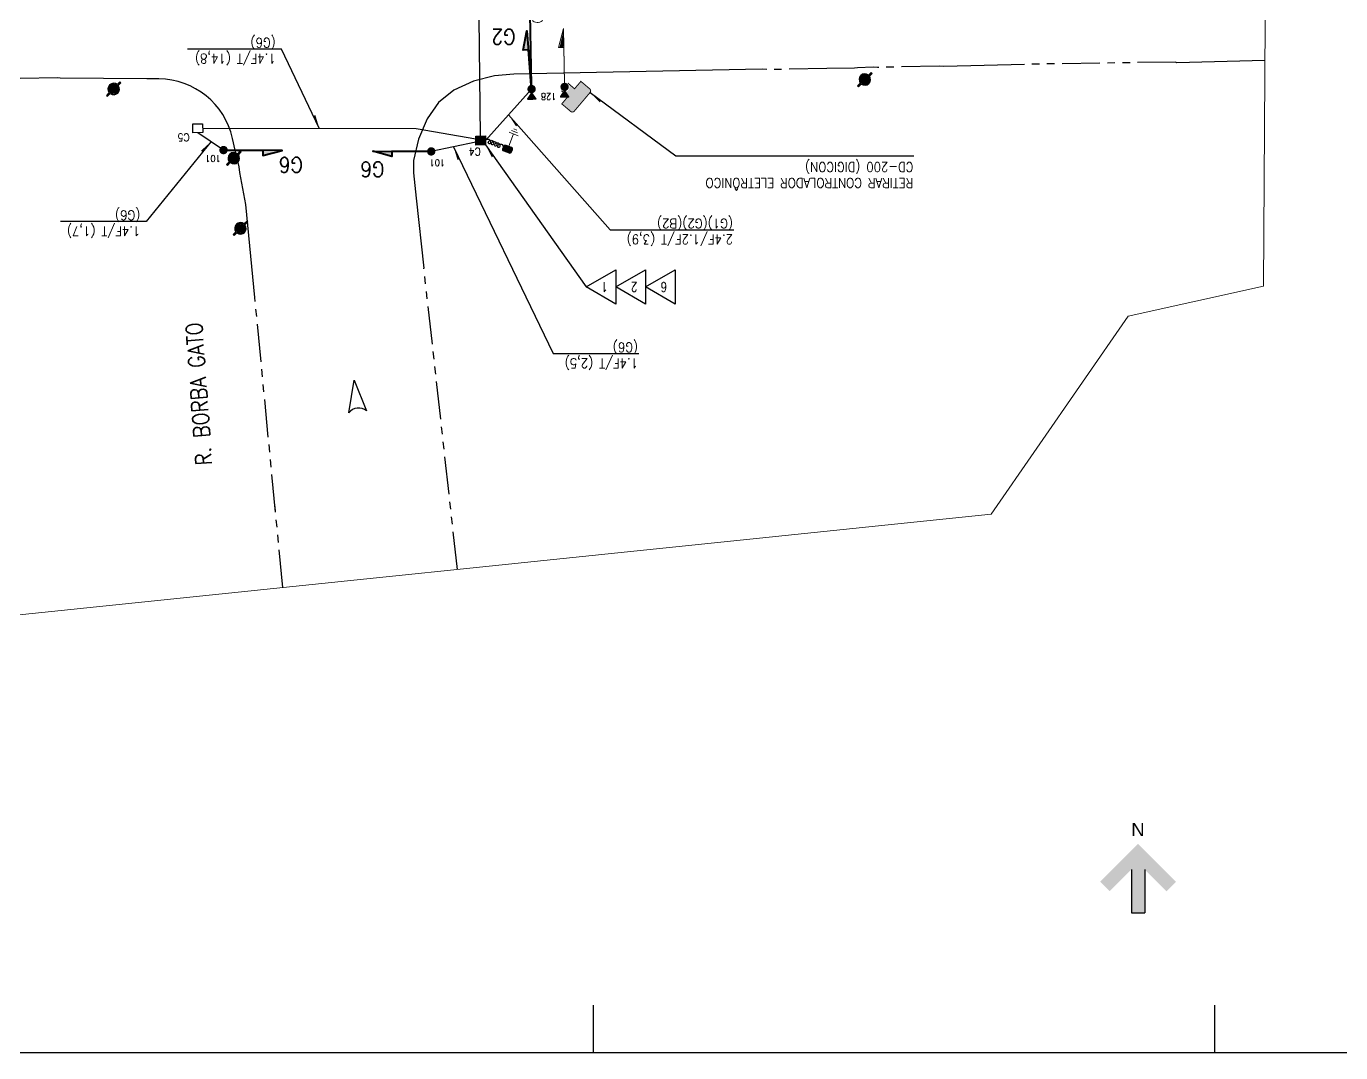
# Model space of a CAD drawing. Extents: x 206651 to 206861, y 7655817 to 7655966.
# Drawn here: x 206746.5 to 206815.5, y 7655817.4 to 7655871.3 of the extents above; entities that cross this region are included whole.
import ezdxf
from ezdxf.enums import TextEntityAlignment as Align

# ---------------------------------------------------------------- set-up
doc = ezdxf.new("R2010")
doc.units = 0
for name, pattern in [('HIDDEN', [9.524999999999999, 6.349999999999999, -3.174999999999999]), ('PHANTOM', [63.50000000000001, 31.75, -6.35, 6.35, -6.35, 6.35, -6.35]), ('PHANTOM4', [15.875000000000002, 7.9375, -1.5875, 1.5875, -1.5875, 1.5875, -1.5875]), ('SEM-RET', [0.5953124999999999, 0.396875, -0.1984375]), ('SEM-RET250', [1.1906249999999998, 0.79375, -0.396875])]:
    doc.linetypes.add(name, pattern=pattern)
doc.layers.get('Defpoints').update_dxf_attribs({"color": 253, "lineweight": 0})
for name, color, linetype in [('A-FORMATO', 8, 'Continuous'), ('BAS_0250Logradouro', 1, 'Continuous'), ('BAS_0250MaodeDirecao', 13, 'Continuous'), ('BAS_Guia', 20, 'PHANTOM4'), ('F-norte', 1, 'Continuous'), ('FIS_(E)Poste', 9, 'Continuous'), ('FOLHA', 7, 'Continuous'), ('FRM-P02', 2, 'Continuous'), ('Guia-Linha', 1, 'Continuous'), ('Guia-Projeto', 4, 'PHANTOM'), ('Guia_Rebaixada-Linha', 1, 'PHANTOM4'), ('SEM_(C)Controlador', 160, 'Continuous'), ('SEM_(C)Emenda', 13, 'Continuous'), ('SEM_(R)Colunas', 15, 'SEM-RET'), ('SEM_(U)CaixasSubt', 40, 'Continuous'), ('SEM_(U)EncaminhaoSubt', 50, 'Continuous'), ('SEM_chamadas', 13, 'Continuous'), ('SEM_fases', 15, 'Continuous'), ('SEM_textos', 15, 'Continuous')]:
    doc.layers.add(name, color=color, linetype=linetype)
for name, color, linetype, lineweight in [('SEM_(C)Geral', 160, 'Continuous', 40), ('SEM_(E)Colunas', 160, 'Continuous', 20), ('SEM_(R)Controlador', 15, 'SEM-RET250', 13), ('SEM_(R)Geral', 15, 'HIDDEN', 15)]:
    doc.layers.add(name, color=color, linetype=linetype, lineweight=lineweight)
doc.styles.add('ARIAL', font='arial.ttf')
doc.styles.add('ROMANC', font='romanc__.ttf')
doc.styles.add('ROMANS', font='romans__.ttf', dxfattribs={"height": 0.85})
doc.styles.get("Standard").update_dxf_attribs({"font": 'arial.ttf'})
doc.styles.add('STYLE3', font='arial.ttf')
doc.styles.add('TRZ_TEXTOS', font='romans.shx', dxfattribs={"width": 0.8})
doc.styles.add('TZ_PGT_R080', font='romans.shx', dxfattribs={"width": 0.8})
doc.styles.add('TZ_PGT_R090', font='romans.shx', dxfattribs={"width": 0.9})
doc.styles.add('TZ_ROMANS', font='romans.shx')
doc.styles.add('TZ_TXT', font='txt.shx')
doc.dimstyles.new('Tranzum', dxfattribs={"dimtxt": 0.4, "dimasz": 0.3, "dimexe": 0.2, "dimexo": 0.5, "dimgap": 0.09, "dimtad": 1, "dimdec": 1, "dimzin": 0, "dimtxsty": 'TZ_TXT', "dimblk": 'OBLIQUE', "dimcen": 0.09, "dimadec": 0, "dimazin": 0, "dimtfac": 1, "dimtdec": 1, "dimtofl": 0, "dimtmove": 0, "dimatfit": 3, "dimldrblk": 'setinha', "dimfxl": 0.2, "dimtolj": 1, "dimtzin": 0, "dimarcsym": 0})

# ---------------------------------------------------------------- blocks, each defined once
blk = doc.blocks.new('*U214')
at = {"layer": 'SEM_(R)Colunas'}
h = blk.add_hatch(color=255, dxfattribs=at)
h.dxf.hatch_style = 1
edge = h.paths.add_edge_path()
edge.add_arc((2.274e-13, 0), 0.2200000000000273, 270, 450)
edge.add_arc((2.274e-13, 0), 0.2200000000000273, 90, 270)
at = {"layer": 'SEM_(R)Colunas', "color": 0, "linetype": 'ByBlock', "const_width": 0.03700000000000001, "flags": 128}
blk.add_lwpolyline([(0, -0.1949999999999363, 1), (0, 0.1949999999999364, 1)], format="xyb", close=True, dxfattribs=at)
at = {"layer": 'SEM_textos', "style": 'TZ_PGT_R090', "width": 0.9}
for tag, p in [('AEREO', (-0.4239824309200049, -0.4332264997065067)), ('SUBTERRANEO', (0.4706469117442903, -0.4999994768811517))]:
    blk.add_attdef(tag, text='', height=0.35, dxfattribs=at).set_placement(p, align=Align.MIDDLE_CENTER)
blk = doc.blocks.new('*U219')
at = {"layer": 'SEM_(R)Geral'}
h = blk.add_hatch(color=255, dxfattribs=at)
h.dxf.hatch_style = 1
edge = h.paths.add_edge_path()
edge.add_line((0.1920497563639086, -0.0414582184938419), (0.4883612364560689, -0.2412250768304322))
edge.add_arc((0.5163114800921603, -0.1997668583365903), 0.0500000000000001, 236.0129940365041, 360)
edge.add_line((0.5663114800921603, -0.1997668583365903), (0.5663114800921604, 0.1997668583365899))
edge.add_arc((0.5163114800921603, 0.1997668583365899), 0.0500000000000001, 3.18e-14, 123.9870059634958)
edge.add_line((0.4883612364560693, 0.2412250768304319), (0.1920497563639086, 0.0414582184938419))
edge.add_arc((0.22, 0), 0.05, 123.9870059634958, 236.0129940365041)
at = {"layer": 'SEM_(R)Geral', "color": 0, "linetype": 'ByBlock', "ltscale": 0.5, "const_width": 0.03700000000000001}
blk.add_lwpolyline([(0.2060248781819542, -0.0207291092469209), (0.5023363582741146, -0.2204959675835113, 0.6007834548957943), (0.5413114800921603, -0.1997668583365903), (0.5413114800921603, 0.1997668583365899, 0.6007834548957947), (0.5023363582741146, 0.2204959675835109), (0.2060248781819544, 0.020729109246921, 0.5318548930698473)], format="xyb", close=True, dxfattribs=at)
blk = doc.blocks.new('GF-Pededestre_(R)_tz')
blk.add_line((0.2, 0), (2.065480572396833, -1.418768e-10))
blk.add_lwpolyline([(2.065480572396833, -1.418768e-10), (2.065480572807004, -0.2801481978903317), (3.071885409801564, -8.600936e-10), (0.2000000000000001, 0)])
at = {"color": 255}
blk.add_solid([(2.105329692293289, -0.225200861876794), (2.105089063243818, -0.0335850635361545), (2.94707884235767, -0.0158062756085942)], dxfattribs=at)
blk = doc.blocks.new('*U221')
at = {"layer": 'SEM_(R)Colunas'}
h = blk.add_hatch(color=255, dxfattribs=at)
h.dxf.hatch_style = 1
edge = h.paths.add_edge_path()
edge.add_arc((0, 0), 0.1200000000000045, 270, 450)
edge.add_arc((0, 0), 0.1200000000000045, 90, 270)
at = {"layer": 'SEM_(R)Colunas', "color": 0, "linetype": 'ByBlock', "const_width": 0.03700000000000001, "flags": 128}
blk.add_lwpolyline([(0, -0.0950000000000273, 1), (0, 0.0950000000000273, 1)], format="xyb", close=True, dxfattribs=at)
at = {"layer": 'SEM_textos', "style": 'TZ_PGT_R090', "width": 0.9}
blk.add_attdef('AEREO', text='', height=0.35, dxfattribs=at).set_placement((0.5634230326403196, -0.4165239302376908), align=Align.MIDDLE_CENTER)
blk = doc.blocks.new('_Oblique')
at = {"color": 0, "lineweight": -2}
blk.add_line((-0.5, -0.5), (0.5, 0.5), dxfattribs=at)
blk = doc.blocks.new('setinha')
at = {"color": 0}
blk.add_solid([(-2.403151441165391, 0.3676465620455929), (0, 0), (-2.399999999995998, 0)], dxfattribs=at)
blk = doc.blocks.new('IDemenda')
at = {"color": 0}
blk.add_lwpolyline([(-1.03950000135228, -0.600155605003238), (0, 0), (-1.039500000420957, 0.600155605003238)], close=True, dxfattribs=at)
at = {"color": 0, "lineweight": -2}
blk.add_attdef('EM', text='', height=0.35, dxfattribs=at).set_placement((-0.6300000003539026, 9.313226e-10), align=Align.MIDDLE_CENTER)
blk = doc.blocks.new('*E249')
at = {"color": 18, "lineweight": 18, "true_color": 0x000000}
for p, q in [((1.5, -0.8645203123117486), (1.000000000000397, -0.8645203123118907)), ((1.416666666686396, -0.9895203123117629), (1.083333333372535, -0.9895203123118196)), ((1.333333333372352, -1.114520312311918), (1.166666666685997, -1.114520312311706))]:
    blk.add_line(p, q, dxfattribs=at)
for points in [[(0, 0), (0.0041149970788296, -1.94147694856e-05)], [(0.0041149970788297, -1.94147694856e-05), (2.09678674654e-05, -1.94147694856e-05)]]:
    blk.add_lwpolyline(points)
at = {"color": 18, "lineweight": 25, "true_color": 0x000000}
blk.add_lwpolyline([(0.0041149970788297, -1.94147694856e-05), (0.0041149970788297, -1.94147694856e-05, 0.1977226180542236), (0.0564430000730113, -0.0943709300365299, 5.56878575362e-05), (0.0564676803948146, -0.0943906384054572, 9.13547998441e-05), (0.0565417295500424, -0.0944103487301618, 0.1700419829527892), (0.1449781281877563, -0.1253705945331603, 0.1700419594892645), (0.2334076246425297, -0.0943906384054572, 0.3043617570768331), (0.2810566878648728, 0.0560873035807163, 0.7497968436544519), (0.1858079186411828, 0.0560873035807163, 0.3040948400240941), (0.2334076246425297, -0.0943906384054572, 0.3503483827068001), (0.4103722492120483, -0.0944103467743844, 0.3041556984389786), (0.4580020910540384, 0.0560829402413219, 0.7497968441570602), (0.3627478627666619, 0.0560873035807163, 0.3040948400240941), (0.4103475687680089, -0.0943906384054572, 0.3503100306454052), (0.5873121933375274, -0.0944103467743844, 0.3041556984389786), (0.6349420351795177, 0.0560829402413219, 0.7497968441570602), (0.5396878068921409, 0.0560873035807163, 0.3040948400240941), (0.5872875128934879, -0.0943906384054572, 0.3503100306454052), (0.7642521374630065, -0.0944103467743844, 0.3041556984389786), (0.8118819793049965, 0.0560829402413219, 0.7497968441570602), (0.7166277510176201, 0.0560873035807163, 0.3040948400240941), (0.7642274570189671, -0.0943906384054572, 0.3503100306454052), (0.9411427117771722, -0.0944103487301618, 0.1978535610681428), (0.9934999999710612, 4.735309631e-07), (1.000000000000397, 4.735309631e-07)], format="xyb", dxfattribs=at)
at = {"color": 18, "lineweight": 18, "true_color": 0x000000}
blk.add_lwpolyline([(1.000000000000397, -0.0701899999999999, 0.4142135623730951), (1.100000000000395, -0.1701899999999998), (1.399999999999999, -0.1701899999999998, 0.4142135623730951), (1.5, -0.0701899999999998), (1.5, 0.0701899999999999, 0.4142135623730951), (1.399999999999999, 0.1701899999999998), (1.100000000000395, 0.1701899999999998, 0.4142135623730951), (1.000000000000397, 0.0701899999999999)], format="xyb", close=True, dxfattribs=at)
blk.add_lwpolyline([(1.250000000000184, -0.8645203123118195), (1.250000000000227, -0.1701899999999998)], dxfattribs=at)
blk = doc.blocks.new('*U225')
blk.add_lwpolyline([(0.0052235249530575, -0.2330384880205784), (0.8377867383394267, 0.0023411334529486), (0.0052235249530575, 0.2377207549264471, -0.4248456148156948)], format="xyb", close=True)
blk = doc.blocks.new('*U227')
at = {"layer": 'SEM_(R)Controlador'}
h = blk.add_hatch(color=255, dxfattribs=at)
h.dxf.hatch_style = 1
h.paths.add_polyline_path([(0.574999999999591, -0.3450000000027558), (0.1949999999997089, -0.3450000000027558), (0.1949999999999363, 0, -0.4142135623730951), (0, -0.1949999999999363, -0.4142135623730951), (-0.1950000000001637, 2.274e-13), (-0.1949999999999363, -0.3450000000027558), (-0.5750000000000455, -0.3450000000027558), (-0.5750000000000455, -0.7987230425367216, 0.4142135623732351), (-0.4749999999999093, -0.8987230425366306), (0.4749999999996817, -0.8987230425361759, 0.4142135623729546), (0.574999999999591, -0.7987230425362668)])
h.paths.add_polyline_path([(-0.1949999999999363, 2.274e-13), (-0.2200000000000273, 2.274e-13), (-0.2200000000000273, -0.3200000000026648), (-0.6000000000001366, -0.3200000000026648), (-0.6000000000001366, -0.7987230425367216, 0.4142135623732355), (-0.4750000000001366, -0.9237230425367216), (0.4749999999999093, -0.9237230425362668, 0.4142135623729548), (0.5999999999996817, -0.7987230425362668), (0.5999999999996817, -0.3200000000026648), (0.2199999999997999, -0.3200000000026648), (0.2199999999997999, 2.274e-13), (0.1949999999997089, -2.274e-13), (0.1949999999997089, -0.3450000000027558), (0.574999999999591, -0.3450000000027558), (0.574999999999591, -0.7987230425362668, -0.4142135623729547), (0.4749999999996817, -0.8987230425361759), (-0.4749999999999093, -0.8987230425366306, -0.4142135623732355), (-0.5750000000000455, -0.7987230425367216), (-0.5750000000000455, -0.3450000000027558), (-0.1949999999999363, -0.3450000000027558)])
at = {"layer": 'SEM_(R)Controlador', "color": 0, "linetype": 'ByBlock', "const_width": 0.03700000000000001, "flags": 128}
blk.add_lwpolyline([(-0.1949999999999363, 2.274e-13), (-0.1949999999999363, -0.3450000000027558), (-0.5750000000000455, -0.3450000000027558), (-0.5750000000000455, -0.7987230425367216, 0.4142135623725622), (-0.4750000000001366, -0.8987230425366306), (0.4749999999996817, -0.8987230425361759, 0.4142135623725622), (0.574999999999591, -0.7987230425362668), (0.574999999999591, -0.3450000000027558), (0.1949999999997089, -0.3450000000027558), (0.1949999999997089, 2.274e-13)], format="xyb", dxfattribs=at)
blk = doc.blocks.new('CxPI_tz')
blk.add_lwpolyline([(0.2556000000363383, 0.2342999999516451), (0.2556000000363383, -0.2342999999516451), (-0.2556000000363383, -0.2342999999516451), (-0.2556000000363383, 0.2342999999516451)], close=True)
blk = doc.blocks.new('Poste_tz')
h = blk.add_hatch(color=255)
edge = h.paths.add_edge_path(flags=0)
edge.add_arc((0, 0), 0.3100684738043902, 0, 360)
edge = h.paths.add_edge_path(flags=16)
edge.add_arc((0, 0), 0.3700684738043902, 0, 360)
edge = h.paths.add_edge_path()
edge.add_arc((-0.001114221179094727, 0.001124959124807257), 0.4715833577828235, 228.024372553249, 401.426110057263)
edge.add_line((0.3524835207306503, 0.313149798286775), (0.5935301259047306, 0.5518955684182549))
edge.add_line((0.5935301259047306, 0.5518955684182549), (0.5504419281531838, 0.595399014721177))
edge.add_line((0.5504419281531838, 0.595399014721177), (0.3077106343348148, 0.3552685356663858))
edge.add_arc((-2.018316069829496e-13, 3.551048344263563e-13), 0.470001666930176, 49.1030061487327, 220.347437576273)
edge.add_line((-0.3582035755025225, -0.3042889505293959), (-0.5958665681430435, -0.5399672549163658))
edge.add_line((-0.5958665681430435, -0.5399672549163658), (-0.5527781218393594, -0.583470952166766))
edge.add_line((-0.5527781218393594, -0.583470952166766), (-0.3165159738862127, -0.3494639707161113))
blk.add_lwpolyline([(-0.3149548277583705, -0.3901421343888746, 0.8918885467793322), (0.3931448409770242, 0.3111985902392082), (0.6359560449521698, 0.551692115745335), (0.5506578487136405, 0.6378123457256146), (0.3058043002740941, 0.395582351561573, 0.8759117890910657), (-0.3984970476055367, -0.3019963078955961), (-0.638279770750859, -0.5397766412336382), (-0.5529815745123297, -0.6258968712139179)], format="xyb", close=True)
blk.add_circle((0, 0), 0.3400684738043902)
blk = doc.blocks.new('*E239')
at = {"layer": 'BAS_Guia', "elevation": 8382.561946688344, "flags": 128}
for points in [[(206.9551270565865, 301.5901851811859), (212.834790657212, 240.6837305687368)], [(206.9551270565904, 301.5901851811863), (208.5945956319878, 284.607203643769)], [(170.2588098008044, 297.7933657630077), (177.3150565196369, 234.5573397688568)]]:
    blk.add_lwpolyline(points, dxfattribs=at)
at = {"layer": 'Guia-Linha', "elevation": 8382.561946688344, "flags": 128}
for points in [[(212.8347906573284, 240.6837305724621), (214.7172513546496, 221.183634173125), (215.9558273020042, 214.4284369796515), (216.1510135139646, 213.2667706273496), (216.9487077865591, 209.730247464031)], [(105.2453986169379, 192.8186799883842), (106.2208264165632, 192.7437319532037), (158.4091969380928, 193.7854473516345), (162.4997792877797, 194.1080909855664), (166.9254736149991, 195.2251503579319), (171.0069465432856, 197.1770487353206), (174.2780735113732, 199.7119484357536), (176.6333078472484, 203.1690446138382), (178.4668893375741, 207.4435435496271), (179.496266127618, 211.8928109668195), (179.4936524241306, 214.5117005854845), (178.9574695280129, 219.8385131917894), (177.3150565197533, 234.5573397651315)], [(235.555724209927, 194.7644051425159), (253.7346602530992, 194.6478828825057), (254.1989693372119, 194.547971341759)], [(0.6199513597139799, 190.9182731833164), (19.12990013852993, 191.3720166645944), (19.43384334496966, 191.2444569170475)], [(51.11381332372127, 191.7474549114704), (68.1082777788937, 192.1796584352851), (69.05657010554148, 192.0874011777341)], [(82.02506510092223, 192.3708003461361), (82.92718204779828, 192.3415247797966), (86.19776886613852, 192.445073094219), (86.83269096252786, 192.5282567888498)]]:
    blk.add_lwpolyline(points, dxfattribs=at)
at = {"layer": 'Guia-Projeto', "elevation": 8382.561946688344, "flags": 128}
blk.add_lwpolyline([(216.9487077860935, 209.730247464031), (217.5059193528099, 207.2598879784346, 0.348833318241271), (233.0112508417182, 194.7807145677507), (235.5557242101598, 194.7644051425159)], format="xyb", dxfattribs=at)
at = {"layer": 'Guia_Rebaixada-Linha', "elevation": 8382.561946688344, "flags": 128}
for points in [[(254.1989693372119, 194.547971341759), (264.7136778472299, 194.7012237608433)], [(19.43384334496966, 191.2444569170475), (50.6848800391266, 191.6844607703388)], [(69.05657010554148, 192.0874011777341), (82.02506510092223, 192.3708003461361)], [(86.83269096252786, 192.5282567888498), (92.63702168321049, 192.6198083609343)], [(92.63702168321049, 192.6198083609343), (105.2453986169379, 192.8186799883842), (105.2453986169379, 192.8186799883842)]]:
    blk.add_lwpolyline(points, dxfattribs=at)
at = {"layer": 'FIS_(E)Poste', "xscale": 2.399999925539998, "yscale": 2.399999925539998, "zscale": 3.999999875899996}
for p in [(215.8690084234653, 226.1601992323995, 8382.561946688344), (217.2548493963508, 211.4182600006461, 8382.561946688344), (84.67913392191565, 194.9072585739195, 8382.561946688344), (242.494803459554, 196.9053884707391, 8382.561946688344)]:
    blk.add_blockref('Poste_tz', p, dxfattribs=at)
blk = doc.blocks.new('GFV-200_(C)_tz')
blk.add_lwpolyline([(0, 0), (-8.86908e-11, -2.225480572396833), (0.2801481968022613, -2.225480572797918), (-7.828558e-10, -3.231885409801564), (-0.2801481978371457, -2.225480572813701), (-8.86908e-11, -2.225480572396833)])
blk.add_solid([(-7.828558e-10, -3.231885409801564), (-0.2801481978371457, -2.225480572813701), (0.2801481968022613, -2.225480572797918)])
blk = doc.blocks.new('GF-Pededestre_(C)_tz')
blk.add_line((0.2, 0), (2.065480572396833, -1.418768e-10))
blk.add_lwpolyline([(2.065480572396833, -1.418768e-10), (2.065480572807004, -0.2801481978903317), (3.071885409801564, -8.600936e-10), (0.2000000000000001, 0)])
blk.add_solid([(2.065480572807004, -0.2801481978903317), (2.065480572396833, -1.418768e-10), (3.071885409801564, -8.600936e-10)])
blk = doc.blocks.new('*U2262')
at = {"layer": 'SEM_(C)Geral', "linetype": 'ByBlock', "ltscale": 0.5}
h = blk.add_hatch(color=0, dxfattribs=at)
h.dxf.hatch_style = 1
edge = h.paths.add_edge_path()
edge.add_line((0.1920497563639086, -0.0414582184938419), (0.4883612364560689, -0.2412250768304322))
edge.add_arc((0.5163114800921603, -0.1997668583365903), 0.0500000000000001, 236.0129940365041, 360)
edge.add_line((0.5663114800921603, -0.1997668583365903), (0.5663114800921604, 0.1997668583365898))
edge.add_arc((0.5163114800921603, 0.1997668583365899), 0.0500000000000001, 3.18e-14, 123.9870059634958)
edge.add_line((0.4883612364560693, 0.2412250768304319), (0.1920497563639086, 0.0414582184938419))
edge.add_arc((0.22, 0), 0.05, 123.9870059634958, 236.0129940365041)
at = {"layer": 'SEM_(C)Geral', "color": 0, "linetype": 'ByBlock', "ltscale": 0.5, "const_width": 0.07}
blk.add_lwpolyline([(0.2116149269091727, -0.0124374655481525), (0.5079264070013327, -0.2122043238847429, 0.6007834548957947), (0.5313114800921604, -0.1997668583365903), (0.5313114800921604, 0.1997668583365899, 0.6007834548957912), (0.5079264070013331, 0.2122043238847425), (0.2116149269091727, 0.0124374655481526, 0.5318548930698473)], format="xyb", close=True, dxfattribs=at)
blk = doc.blocks.new('*U120')
at = {"layer": 'SEM_(E)Colunas'}
h = blk.add_hatch(color=255, dxfattribs=at)
h.dxf.hatch_style = 1
edge = h.paths.add_edge_path()
edge.add_arc((0, 4.163336342344337e-17), 0.1949999999999363, 270, 450)
edge.add_arc((0, 4.163336342344337e-17), 0.1949999999999363, 90, 270)
at = {"layer": 'SEM_(E)Colunas', "color": 0, "linetype": 'ByBlock', "const_width": 0.05, "flags": 128}
blk.add_lwpolyline([(0, -0.1949999999999363, 1), (0, 0.1949999999999364, 1)], format="xyb", close=True, dxfattribs=at)
at = {"layer": 'SEM_textos', "style": 'TZ_PGT_R090', "width": 0.9}
for tag, p in [('AEREO', (0.47, 0.5000000000000001)), ('SUBTERRANEO', (0.3132037803699372, -0.5850197089696708))]:
    blk.add_attdef(tag, text='', height=0.35, dxfattribs=at).set_placement(p, align=Align.MIDDLE_CENTER)
blk = doc.blocks.new('*U121')
at = {"layer": 'SEM_(E)Colunas'}
h = blk.add_hatch(color=255, dxfattribs=at)
h.dxf.hatch_style = 1
edge = h.paths.add_edge_path()
edge.add_arc((0, 4.163336342344337e-17), 0.1949999999999363, 270, 450)
edge.add_arc((0, 4.163336342344337e-17), 0.1949999999999363, 90, 270)
at = {"layer": 'SEM_(E)Colunas', "color": 0, "linetype": 'ByBlock', "const_width": 0.05, "flags": 128}
blk.add_lwpolyline([(0, -0.1949999999999363, 1), (0, 0.1949999999999364, 1)], format="xyb", close=True, dxfattribs=at)
at = {"layer": 'SEM_textos', "style": 'TZ_PGT_R090', "width": 0.9}
for tag, p in [('AEREO', (0.47, 0.5000000000000001)), ('SUBTERRANEO', (-0.5492540730227606, -0.7227661296585981))]:
    blk.add_attdef(tag, text='', height=0.35, dxfattribs=at).set_placement(p, align=Align.MIDDLE_CENTER)
blk = doc.blocks.new('*U2294')
at = {"layer": 'SEM_(E)Colunas'}
h = blk.add_hatch(color=255, dxfattribs=at)
h.dxf.hatch_style = 1
edge = h.paths.add_edge_path()
edge.add_arc((0, 4.163336342344337e-17), 0.1949999999999363, 270, 450)
edge.add_arc((0, 4.163336342344337e-17), 0.1949999999999363, 90, 270)
at = {"layer": 'SEM_(E)Colunas', "color": 0, "linetype": 'ByBlock', "const_width": 0.05, "flags": 128}
blk.add_lwpolyline([(0, -0.1949999999999363, 1), (0, 0.1949999999999364, 1)], format="xyb", close=True, dxfattribs=at)
at = {"layer": 'SEM_textos', "style": 'TZ_PGT_R090', "width": 0.9}
for tag, p in [('AEREO', (0.47, 0.5000000000000001)), ('SUBTERRANEO', (-0.8923581052984932, -0.3284369524429028))]:
    blk.add_attdef(tag, text='', height=0.35, dxfattribs=at).set_placement(p, align=Align.MIDDLE_CENTER)
blk = doc.blocks.new('*U2260')
at = {"layer": 'SEM_(E)Colunas'}
h = blk.add_hatch(color=255, dxfattribs=at)
h.dxf.hatch_style = 1
edge = h.paths.add_edge_path()
edge.add_arc((0, 4.163336342344337e-17), 0.1949999999999363, 270, 450)
edge.add_arc((0, 4.163336342344337e-17), 0.1949999999999363, 90, 270)
at = {"layer": 'SEM_(E)Colunas', "color": 0, "linetype": 'ByBlock', "const_width": 0.05, "flags": 128}
blk.add_lwpolyline([(0, -0.1949999999999363, 1), (0, 0.1949999999999364, 1)], format="xyb", close=True, dxfattribs=at)
at = {"layer": 'SEM_textos', "style": 'TZ_PGT_R090', "width": 0.9}
for tag, p in [('AEREO', (0.47, 0.5000000000000001)), ('SUBTERRANEO', (0.646513777505012, -0.399003426902968))]:
    blk.add_attdef(tag, text='', height=0.35, dxfattribs=at).set_placement(p, align=Align.MIDDLE_CENTER)
blk = doc.blocks.new('*U123')
at = {"layer": 'SEM_(E)Colunas'}
h = blk.add_hatch(color=255, dxfattribs=at)
h.dxf.hatch_style = 1
edge = h.paths.add_edge_path()
edge.add_arc((0, 4.163336342344337e-17), 0.1949999999999363, 270, 450)
edge.add_arc((0, 4.163336342344337e-17), 0.1949999999999363, 90, 270)
at = {"layer": 'SEM_(E)Colunas', "color": 0, "linetype": 'ByBlock', "const_width": 0.05, "flags": 128}
blk.add_lwpolyline([(0, -0.1949999999999363, 1), (0, 0.1949999999999364, 1)], format="xyb", close=True, dxfattribs=at)
at = {"layer": 'SEM_textos', "style": 'TZ_PGT_R090', "width": 0.9}
for tag, p in [('SUBTERRANEO', (0.1687821348424644, 0.5569302054261382)), ('AEREO', (0.47, 0.5000000000000001))]:
    blk.add_attdef(tag, text='', height=0.35, dxfattribs=at).set_placement(p, align=Align.MIDDLE_CENTER)
blk = doc.blocks.new('*U124')
at = {"layer": 'SEM_(E)Colunas'}
h = blk.add_hatch(color=255, dxfattribs=at)
h.dxf.hatch_style = 1
edge = h.paths.add_edge_path()
edge.add_arc((0, 4.163336342344337e-17), 0.1949999999999363, 270, 450)
edge.add_arc((0, 4.163336342344337e-17), 0.1949999999999363, 90, 270)
at = {"layer": 'SEM_(E)Colunas', "color": 0, "linetype": 'ByBlock', "const_width": 0.05, "flags": 128}
blk.add_lwpolyline([(0, -0.1949999999999363, 1), (0, 0.1949999999999364, 1)], format="xyb", close=True, dxfattribs=at)
at = {"layer": 'SEM_textos', "style": 'TZ_PGT_R090', "width": 0.9}
for tag, p in [('AEREO', (0.47, 0.5000000000000001)), ('SUBTERRANEO', (-0.6894524765556103, -0.5146659932891313))]:
    blk.add_attdef(tag, text='', height=0.35, dxfattribs=at).set_placement(p, align=Align.MIDDLE_CENTER)
blk = doc.blocks.new('*U125')
at = {"layer": 'SEM_(E)Colunas'}
h = blk.add_hatch(color=255, dxfattribs=at)
h.dxf.hatch_style = 1
edge = h.paths.add_edge_path()
edge.add_arc((0, 4.163336342344337e-17), 0.1949999999999363, 270, 450)
edge.add_arc((0, 4.163336342344337e-17), 0.1949999999999363, 90, 270)
at = {"layer": 'SEM_(E)Colunas', "color": 0, "linetype": 'ByBlock', "const_width": 0.05, "flags": 128}
blk.add_lwpolyline([(0, -0.1949999999999363, 1), (0, 0.1949999999999364, 1)], format="xyb", close=True, dxfattribs=at)
at = {"layer": 'SEM_textos', "style": 'TZ_PGT_R090', "width": 0.9}
for tag, p in [('SUBTERRANEO', (-0.3173645731766134, 0.5928909476985749)), ('AEREO', (0.47, 0.5000000000000001))]:
    blk.add_attdef(tag, text='', height=0.35, dxfattribs=at).set_placement(p, align=Align.MIDDLE_CENTER)
blk = doc.blocks.new('*U126')
at = {"layer": 'SEM_(E)Colunas'}
h = blk.add_hatch(color=255, dxfattribs=at)
h.dxf.hatch_style = 1
edge = h.paths.add_edge_path()
edge.add_arc((0, 4.163336342344337e-17), 0.1949999999999363, 270, 450)
edge.add_arc((0, 4.163336342344337e-17), 0.1949999999999363, 90, 270)
at = {"layer": 'SEM_(E)Colunas', "color": 0, "linetype": 'ByBlock', "const_width": 0.05, "flags": 128}
blk.add_lwpolyline([(0, -0.1949999999999363, 1), (0, 0.1949999999999364, 1)], format="xyb", close=True, dxfattribs=at)
at = {"layer": 'SEM_textos', "style": 'TZ_PGT_R090', "width": 0.9}
for tag, p in [('SUBTERRANEO', (0.5507628492597599, 0.4501229884242234)), ('AEREO', (0.47, 0.5000000000000001))]:
    blk.add_attdef(tag, text='', height=0.35, dxfattribs=at).set_placement(p, align=Align.MIDDLE_CENTER)
blk = doc.blocks.new('*U179')
at = {"layer": 'SEM_(E)Colunas'}
h = blk.add_hatch(color=255, dxfattribs=at)
h.dxf.hatch_style = 1
edge = h.paths.add_edge_path()
edge.add_arc((0, 4.163336342344337e-17), 0.1949999999999363, 270, 450)
edge.add_arc((0, 4.163336342344337e-17), 0.1949999999999363, 90, 270)
at = {"layer": 'SEM_(E)Colunas', "color": 0, "linetype": 'ByBlock', "const_width": 0.05, "flags": 128}
blk.add_lwpolyline([(0, -0.1949999999999363, 1), (0, 0.1949999999999364, 1)], format="xyb", close=True, dxfattribs=at)
at = {"layer": 'SEM_textos', "style": 'TZ_PGT_R090', "width": 0.9}
for tag, p in [('SUBTERRANEO', (-0.8960790143103513, 0.3979814412953203)), ('AEREO', (0.47, 0.5000000000000001))]:
    blk.add_attdef(tag, text='', height=0.35, dxfattribs=at).set_placement(p, align=Align.MIDDLE_CENTER)
blk = doc.blocks.new('*U180')
at = {"layer": 'SEM_(E)Colunas'}
h = blk.add_hatch(color=255, dxfattribs=at)
h.dxf.hatch_style = 1
edge = h.paths.add_edge_path()
edge.add_arc((0, 4.163336342344337e-17), 0.1949999999999363, 270, 450)
edge.add_arc((0, 4.163336342344337e-17), 0.1949999999999363, 90, 270)
at = {"layer": 'SEM_(E)Colunas', "color": 0, "linetype": 'ByBlock', "const_width": 0.05, "flags": 128}
blk.add_lwpolyline([(0, -0.1949999999999363, 1), (0, 0.1949999999999364, 1)], format="xyb", close=True, dxfattribs=at)
at = {"layer": 'SEM_textos', "style": 'TZ_PGT_R090', "width": 0.9}
for tag, p in [('AEREO', (0.47, 0.5000000000000001)), ('SUBTERRANEO', (0.11997092891371, -0.7063277841596061))]:
    blk.add_attdef(tag, text='', height=0.35, dxfattribs=at).set_placement(p, align=Align.MIDDLE_CENTER)
blk = doc.blocks.new('*U181')
at = {"layer": 'SEM_(E)Colunas'}
h = blk.add_hatch(color=255, dxfattribs=at)
h.dxf.hatch_style = 1
edge = h.paths.add_edge_path()
edge.add_arc((0, 4.163336342344337e-17), 0.1949999999999363, 270, 450)
edge.add_arc((0, 4.163336342344337e-17), 0.1949999999999363, 90, 270)
at = {"layer": 'SEM_(E)Colunas', "color": 0, "linetype": 'ByBlock', "const_width": 0.05, "flags": 128}
blk.add_lwpolyline([(0, -0.1949999999999363, 1), (0, 0.1949999999999364, 1)], format="xyb", close=True, dxfattribs=at)
at = {"layer": 'SEM_textos', "style": 'TZ_PGT_R090', "width": 0.9}
for tag, p in [('SUBTERRANEO', (0.718018298073468, 0.2880152032660193)), ('AEREO', (0.47, 0.5000000000000001))]:
    blk.add_attdef(tag, text='', height=0.35, dxfattribs=at).set_placement(p, align=Align.MIDDLE_CENTER)
blk = doc.blocks.new('*E241')
at = {"layer": 'SEM_(C)Geral'}
h = blk.add_hatch(color=255, dxfattribs=at)
h.paths.add_polyline_path([(13.30165369560791, 2.885524436831474), (8.501197380096073, 2.808635756373405), (8.544230597292426, 0.1219063960015774), (13.34468691268785, 0.1987950764596462)])
h.paths.add_polyline_path([(12.75370654821245, 2.319738682359457), (9.066983134684506, 2.260688606649637), (9.092177744571472, 0.6876921504735947), (12.778901157983, 0.7467422261834145)], flags=16)
blk.add_hatch(color=256, dxfattribs=at).paths.add_polyline_path([(12.63564372920746, 2.19783229008317), (9.188889529172684, 2.142625786364079), (9.210240563460047, 0.8095985427498817), (12.65699476361124, 0.8648050464689732)])
for p, q in [((18.80345895720029, 105.8015499189496, 4.392236674524473e-08), (19.15545841524226, 87.00484609976411, 4.392236674524473e-08)), ((39.25534032828955, 64.84350048005581, 2.94243760866955e-06), (58.05532253343927, 64.86893973127007, 2.94243760866955e-06)), ((81.85775305013021, 18.79822724312544, 2.938566799338896e-06), (81.69551021555753, 33.99736087024212, 2.938566799338896e-06))]:
    blk.add_line(p, q, dxfattribs=at)
at = {"layer": 'SEM_(C)Geral', "elevation": 2.938566799338896e-06}
for points in [[(39.21422128457425, 65.09559731930494), (47.65859437998233, 67.91282619163394), (47.30395565748995, 68.97582172229886), (51.47730124261079, 69.18683091923594), (48.0132331068985, 66.84983066096902), (47.65859437998233, 67.91282619163394)], [(37.6504828647835, 49.19444289430976), (29.22859224568901, 46.31069985032082), (29.59160391168052, 45.25053446367383), (25.42005238876527, 45.00661614909768), (28.86558057550656, 47.3708652369678), (29.22859224568901, 46.31069985032082)]]:
    blk.add_lwpolyline(points, dxfattribs=at)
for points in [[(13.41971651449649, 3.007430832833052), (8.37929098572431, 2.926698572933674), (8.42616777817102, 0), (13.46659330717603, 0.08073225989937782)], [(12.69467513865175, 2.258785482496023), (9.127936331986803, 2.201657198369503), (9.15120915401576, 0.7486453503370285), (12.7179479606807, 0.8057736344635487)]]:
    blk.add_lwpolyline(points, close=True, dxfattribs=at)
at = {"layer": 'SEM_(C)Geral'}
for points in [[(51.47730124261079, 69.18683091923594, 2.938566799338896e-06), (48.0132331068985, 66.84983066096902, 2.938566799338896e-06), (47.30395565748995, 68.97582172229886, 2.938566799338896e-06)], [(25.42005238876527, 45.00661614909768, 2.938566799338896e-06), (28.86558057550656, 47.3708652369678, 2.938566799338896e-06), (29.59160391168052, 45.25053446367383, 2.938566799338896e-06)]]:
    blk.add_solid(points, dxfattribs=at)
at = {"layer": 'SEM_(C)Geral', "extrusion": (0, 0, -1), "zscale": -3.999999875899996}
for p, xscale, yscale, rotation in [((-39.87351072250249, 119.6932467259467, -2.938566799338896e-06), 3.999999875899993, 3.999999875899993, 180.3672460414215), ((-18.78679008219706, 106.6013564988971, -4.392219434525016e-08), 3.999999875899996, 3.999999875899996, 265.3238886214345), ((-7.237977849169056, 18.21831210702658, -4.392236674524473e-08), 3.999999875899997, 3.999999875899997, 88.92716689405997), ((-37.41704445328878, 7.431180562824011, -2.938566799338896e-06), 3.999999875899996, 3.999999875899996, 179.5079073002794)]:
    blk.add_blockref('GF-Pededestre_(C)_tz', p, dxfattribs=dict(at, xscale=xscale, yscale=yscale, rotation=rotation))
at = {"layer": 'SEM_(C)Geral'}
for name, p, xscale, yscale, zscale, rotation in [('GF-Pededestre_(C)_tz', (83.50880048641784, 119.4135557375848, 2.938566799338896e-06), 3.999999875899996, 3.999999875899996, 3.999999875899996, 179.6327537980375), ('*U2262', (18.78848025688285, 106.6014096550643, 4.392236674524473e-08), 3.999999875899996, 3.999999875899996, 3.999999875899996, 91.07283311149358), ('GFV-200_(C)_tz', (19.15545841535868, 87.0048461034894, 4.392236674524473e-08), 3.999999875899996, 3.999999875899996, 3.999999875899996, 91.97520222510062), ('GFV-200_(C)_tz', (54.05532631961478, 64.86352712288499, 2.94243760866955e-06), 3.999999875899997, 3.999999875899997, 3.999999875899997, 181.070322035338), ('GFV-200_(C)_tz', (58.05532253343927, 64.86893973127007, 2.94243760866955e-06), 3.999999875899997, 3.999999875899997, 3.999999875899997, 181.070322035338), ('GF-Pededestre_(C)_tz', (19.5810099618634, 64.6005522608757, 4.392236674524473e-08), 3.999999875899993, 3.999999875899993, 3.999999875899993, 91.07283311213645), ('*U2262', (19.58100996151416, 64.6005522608757, 4.392219434525016e-08), 3.999999875899997, 3.999999875899997, 3.999999875899997, 271.0728331114935), ('GF-Pededestre_(C)_tz', (6.647039007943476, 49.77433333173394, 2.938566799338896e-06), 3.999999875899997, 3.999999875899997, 3.999999875899997, 271.0728331122746), ('GFV-200_(C)_tz', (81.69551021555753, 33.99736087396741, 2.938566799338896e-06), 3.999999875899996, 3.999999875899996, 3.999999875899996, 270.6115793747348), ('*U2262', (37.41704445689766, 7.43118054792285, 2.938566626938901e-06), 3.999999875899994, 3.999999875899994, 3.999999875899994, 180.4920929152331), ('GF-Pededestre_(C)_tz', (79.99769116946345, 7.796899434179068, 2.938566799338896e-06), 3.999999875899994, 3.999999875899994, 3.999999875899994, 180.492092915876), ('*U2262', (79.99769116585458, 7.796899434179068, 2.938566626938901e-06), 3.999999875899994, 3.999999875899994, 3.999999875899994, 0.4920929152331162)]:
    blk.add_blockref(name, p, dxfattribs=dict(at, xscale=xscale, yscale=yscale, zscale=zscale, rotation=rotation))
at = {"layer": 'SEM_(E)Colunas', "xscale": 3.999999875899996, "yscale": 3.999999875899996, "zscale": 3.999999875899996}
for name, p, values in [('*U125', (39.87351070760133, 119.6932458058, 2.937591821048844e-06), {'SUBTERRANEO': '101'}), ('*U126', (83.50880046383327, 119.4135545603931, 2.93757545014472e-06), {'SUBTERRANEO': '101'}), ('*U179', (18.7884802420981, 106.6014091894031, 3.999999875899979e-08), {'SUBTERRANEO': '128'}), ('*U124', (19.58100994672941, 64.60055108368397, 4.29867792669571e-08), {'SUBTERRANEO': '101'}), ('*U180', (38.45534042079316, 64.84241794422269, 2.938566799338896e-06), {'SUBTERRANEO': '128'}), ('*U2260', (6.647038985126073, 49.77433213964105, 2.937580907112761e-06), {'SUBTERRANEO': '101'}), ('*U123', (38.4073432534592, 49.45359857752919, 2.937697322430976e-06), {'SUBTERRANEO': '101'}), ('*U181', (81.8662921388991, 17.99827237799764, 2.93414301724672e-06), {'SUBTERRANEO': '128'}), ('*U2294', (7.237977834267895, 18.21831092238426, 4.298859825630432e-08), {'SUBTERRANEO': '101'}), ('*U121', (37.41704444176366, 7.431179348379374, 2.93750632854953e-06), {'SUBTERRANEO': '101'}), ('*U120', (79.99769115852041, 7.796898491680622, 2.937539070357778e-06), {'SUBTERRANEO': '101'})]:
    blk.add_blockref(name, p, dxfattribs=at).add_auto_attribs(values)
at = {"layer": 'SEM_fases', "color": 160, "lineweight": 25, "char_height": 3.199999900719997, "attachment_point": 1, "rotation": 359.9999999922737, "style": 'TZ_PGT_R090'}
for s, insert in [('G6', (49.7169826378472, 125.0568104013801, 4.392219434525016e-08)), ('G6', (66.83719878186321, 124.1334178298712, 4.392219434525016e-08)), ('G2', (22.16515877909342, 97.23207869753242, 4.392219434525016e-08)), ('G1', (33.24110848197097, 89.01882363110781, 2.938566799338896e-06)), ('G5', (50.10792044581694, 83.50527792796493, 4.392219434525016e-08)), ('G5', (56.72584690871963, 83.35146075487137, 4.392219434525016e-08)), ('G2', (21.41885102257447, 75.02084550634027, 4.392219434525016e-08)), ('G1', (45.57214665677247, 74.28126702457666, 2.938566799338896e-06)), ('G3', (17.86256894931512, 46.37684427574277, 4.392219434525016e-08)), ('G4', (4.315552359912544e-10, 39.52740909159184, 4.392219434525016e-08)), ('G3', (64.34279100954382, 38.29109473153949, 4.392219434525016e-08)), ('G4', (7.719546673901732, 30.18448111414909, 4.392219434525016e-08)), ('G7', (47.55620782271808, 6.434976264834404, 4.392219434525016e-08)), ('G7', (65.46224949447287, 6.582903474569321, 4.392219434525016e-08))]:
    blk.add_mtext_dynamic_manual_height_columns(s, width=5.171297156349184, gutter_width=59.99999813849995, heights=[3.427534474636507], dxfattribs=dict(at, insert=insert))
at = {"layer": 'SEM_textos', "style": 'TRZ_TEXTOS'}
for height, rotation, oblique, width, p in [(1.399999956587054, 91.0728331137214, 359.9999999932998, 0.9999999989166211, (18.22228872423375, 86.98737094551325, 4.392236674524473e-08)), (1.399999954021079, 0.07752993022146398, 1.510572640414283e-08, 1.000000001808953, (51.52488211352693, 62.72676782682538, 2.94243760866955e-06))]:
    blk.add_text('(4,70)', height=height, rotation=rotation, dxfattribs=dict(at, oblique=oblique, width=width)).set_placement(p)
blk = doc.blocks.new('NORTE')
at = {"layer": 'F-norte'}
blk.add_hatch(color=256, dxfattribs=at).paths.add_polyline_path([(30.57654852466658, 54.0789185129106), (48.81640236079693, 35.83906461670995), (56.77135366830043, 43.79401588439939), (24.95154857216403, 75.61382109671831), (-6.868256632005794, 43.79401599243283), (1.08669463964179, 35.83906468749046), (19.32654852699488, 54.07891853153708), (19.32654846413061, 17.59921078011393), (30.57654846413061, 17.59921078011393)])
for p, q in [((19.32654852699488, 54.07891853153708), (19.32654846413061, 17.59921078011393)), ((30.57654852932319, 54.0789185129106), (30.57654846413061, 17.59921078011393)), ((19.32654846413061, 17.59921078011393), (30.57654846413061, 17.59921078011393))]:
    blk.add_line(p, q, dxfattribs=at)
at = {"layer": 'F-norte', "style": 'ARIAL'}
blk.add_text('N', height=11.1, dxfattribs=at).set_placement((19.1983001534827, 82.1725654155016))
blk = doc.blocks.new('PP-XYZ.000-9A00-001_A')
at = {"layer": 'FOLHA', "color": 1}
for p, q in [((210.0000011062903, 584), (210.0000011062903, 594)), ((340.5000011062903, 584), (340.5000011062903, 594))]:
    blk.add_line(p, q, dxfattribs=at)
blk.add_lwpolyline([(0, 594), (840.9999999999997, 594)], dxfattribs=at)
at = {"layer": 'FOLHA', "color": 2, "const_width": 1}
blk.add_lwpolyline([(830.9999999999997, 584), (25.00000000000023, 584), (25, 10.00000000000005), (830.9999999999997, 10.00000000000005), (830.9999999999997, 584)], dxfattribs=at)
at = {"color": 2, "linetype": 'ByBlock', "lineweight": 0}
for tag, p, style in [('0000/00', (660.1268430800585, 145.8923736728641), 'ROMANC'), ('LOCAL', (692.2374355700102, 145.8923736728641), 'ROMANS'), ('DE-0000/00-000-000-000', (781.5604968088807, 136.5015569250424), 'ROMANC'), ('CREA', (790.1850356713852, 125.8887343845247), 'ROMANC')]:
    blk.add_attdef(tag, p, '', height=2, dxfattribs=dict(at, style=style))
at = {"color": 2, "linetype": 'ByBlock', "lineweight": 0, "style": 'ROMANS'}
blk.add_attdef('PROJETO', text='', height=3, dxfattribs=at).set_placement((718.8187315223532, 137.9654505574062), align=Align.MIDDLE_CENTER)
at = {"color": 2, "linetype": 'ByBlock', "lineweight": 0, "style": 'ROMANC'}
blk.add_attdef('RESPONSÁVEL_TÉCNICO', text='', height=2, dxfattribs=at).set_placement((738.0884673195952, 126.0722926083479), align=Align.TOP_CENTER)
at = {"color": 2, "style": 'ROMANS', "width": 0.9}
for tag, p in [('ASSUNTO1', (658.4898488102906, 53.86638637165154)), ('ASSUNTO2', (658.4898488102906, 50.36638637165154)), ('ASSUNTO3', (658.4898488102906, 46.86638637165154))]:
    blk.add_attdef(tag, text='', height=2, dxfattribs=at).set_placement(p, align=Align.TOP_LEFT)
at = {"color": 2, "style": 'STYLE3'}
blk.add_attdef('FOLHA', text='', height=4, dxfattribs=at).set_placement((815.0054284168216, 20.08085763675513), align=Align.MIDDLE_CENTER)
at = {"layer": 'A-FORMATO', "color": 2, "lineweight": -3, "style": 'ARIAL'}
for tag, p in [('NDOCUMENTO', (473.4329015763481, 36.15370113041092)), ('DESCRICAO3', (534.2554552855366, 36.15370113113534)), ('NDOCUMENTO', (473.432901578471, 30.07144575873224)), ('DESCRICAO2', (534.2554552876594, 30.07144575945664)), ('NDOCUMENTO', (473.432901577958, 23.9891903886829)), ('DESCRICAO1', (534.255455289279, 23.98919038856194))]:
    blk.add_attdef(tag, p, '', height=2.432902148391595, rotation=359.9999999956618, dxfattribs=at)
at = {"layer": 'FRM-P02', "style": 'ROMANS'}
for tag, p in [('28', (660.9999994277257, 218.4133141688102)), ('29', (670.9999994233148, 218.4133141688586)), ('31', (761.9999994633121, 218.4133141693474)), ('32', (773.9999994576918, 218.4133141694054)), ('33', (785.9999994520713, 218.4133141694636)), ('34', (797.9999994464508, 218.4133141695216)), ('35', (809.9999994408305, 218.4133141695797)), ('19', (660.9999994277453, 212.7133141713847)), ('20', (670.9999994233343, 212.7133141714331)), ('22', (761.9999994633317, 212.7133141714556)), ('23', (773.9999994577112, 212.7133141714017)), ('24', (785.9999994520907, 212.7133141714598)), ('25', (797.9999994464705, 212.713314171406)), ('26', (809.99999944085, 212.7133141714641)), ('10', (660.9999996817589, 206.9312050537402)), ('11', (670.9999994233538, 207.0133141748237)), ('13', (761.9999994633513, 207.0133141743705)), ('14', (773.9999994577307, 207.0133141743167)), ('15', (785.9999994521103, 207.0133141742628)), ('16', (797.99999944649, 207.013314174209)), ('17', (809.9999994408696, 207.0133141741552)), ('1', (660.9999996776678, 201.2312050550009)), ('2', (670.9999996782127, 201.2312050468435)), ('4', (762.0916812278371, 201.2312049753196)), ('5', (774.1528045986499, 201.2312049666947)), ('6', (786.0405145402364, 201.2312049572303)), ('7', (798.1946476611014, 201.2312049499967)), ('8', (810.194647660655, 201.2312049398508))]:
    blk.add_attdef(tag, text='', height=2, dxfattribs=at).set_placement(p, align=Align.MIDDLE_CENTER)
for tag, p in [('30', (677.6056502688217, 217.3449774534973)), ('21', (677.6056502691532, 211.6449774569812)), ('12', (677.6056502694848, 205.9449774604651)), ('3', (677.6056502691146, 200.2449774622236))]:
    blk.add_attdef(tag, p, '', height=2, dxfattribs=at)
at = {"layer": 'FRM-P02', "style": 'ROMANS', "width": 0.85, "flags": 1}
blk.add_attdef('00/00/00', text='', height=2, dxfattribs=at).set_placement((823.4999994346318, 218.4133141696451), align=Align.MIDDLE_CENTER)
at = {"layer": 'FRM-P02', "style": 'ROMANS', "width": 0.85}
for p in [(823.4999994342618, 212.7133141714035), (823.4999994342813, 207.0133141740946), (823.4999997653156, 201.2312049310585)]:
    blk.add_attdef('00/00/00', text='', height=2, dxfattribs=at).set_placement(p, align=Align.MIDDLE_CENTER)
at = {"layer": 'FRM-P02', "style": 'ROMANS', "width": 0.8}
for tag, height, p in [('ESCALA', 2.62500067656125, (774.9061320274047, 36.99744632609421)), ('DATA', 2.625000676561251, (801.7406186593288, 36.54221102366048)), ('DIRETOR', 1.400000360832667, (700.0436815861874, 33.96533500083757)), ('ENGENHEIRO', 1.400000360832667, (683.8373456992196, 22.85891849344631)), ('ARQUIVO', 1.400000360832667, (728.0308468452761, 14.96201521740918)), ('SETOR', 1.400000360832667, (751.6538687686885, 14.90656705691695)), ('DATA', 1.400000360832667, (775.0109808763126, 15.00020677313191))]:
    blk.add_attdef(tag, text='', height=height, dxfattribs=at).set_placement(p, align=Align.TOP_LEFT)
blk = doc.blocks.new('522B')
at = {"layer": 'SEM_(C)Controlador', "true_color": 0x000000, "extrusion": (4.726996900097837e-09, 7.255282993625643e-10, 1)}
h = blk.add_hatch(color=18, dxfattribs=at)
h.dxf.hatch_style = 1
h.paths.add_polyline_path([(606.3291813414544, 404.6567558050156, -0.4142135622663394), (606.5532238006126, 404.1373282857239), (606.3458930270281, 403.6154867000878, -0.4142135624798513), (605.8264655066887, 403.3914442323148), (604.7112605271395, 403.8345217965543, -0.4142135625081937), (604.4872180534294, 404.3539493232965), (604.694548830972, 404.8757909275591, -0.4142135622379969), (605.2139763586456, 405.0998333804309)])
at = {"layer": 'SEM_(C)Emenda'}
h = blk.add_hatch(color=256, dxfattribs=at)
h.dxf.hatch_style = 1
h.paths.add_polyline_path([(612.2062698167283, 401.4901669323444), (612.2140566440066, 403.3645507022738), (610.1415792610496, 403.3426341675222), (610.1615863664774, 401.4683410041034)])
at = {"layer": 'Defpoints'}
blk.add_lwpolyline([(740.618445576089, 505.3847518592545), (823.458738049927, 430.0655386759133), (823.4775728060413, 263.8056815220066), (799.718170771021, 261.4051905261188), (748.6560860079912, 199.8087765631249), (600.3295858638355, 163.4853936802147), (516.8149315737598, 215.6541610817794), (445.4516989931601, 233.4869156101445), (446.6967867046064, 433.0289357356114), (475.1485067329927, 439.2778316685569), (503.9141287779091, 480.8939142604399)], close=True, dxfattribs=at)
at = {"layer": 'SEM_(U)EncaminhaoSubt', "transparency": 33554687}
for points in [[(612.1926670345711, 402.7644942998886), (621.5559180362616, 404.7064089812338)], [(610.151582814171, 402.4054875820875), (600.4708875706419, 391.6145719699562)], [(611.1839280918939, 401.4792539738119), (611.8819385282695, 339.3439023531973)], [(669.5734747461975, 399.8246764056385), (624.6959896201733, 399.866031255573), (612.1998654934578, 402.0901327431202)]]:
    blk.add_lwpolyline(points, dxfattribs=at)
at = {"layer": 'SEM_(U)EncaminhaoSubt', "transparency": 33554687, "elevation": -1.216903962245552e-09}
blk.add_lwpolyline([(665.1912077896995, 404.4267173409462), (670.5858129187254, 400.7727359570563)], dxfattribs=at)
for name, p in [('PP-XYZ.000-9A00-001_A', (247, 6.354192692e-07)), ('*E239', (445.7810166191235, 194.701740603894, -8382.561946688344)), ('*E241', (581.682407316553, 285.0131623856723, -2.938566799338896e-06))]:
    blk.add_blockref(name, p)
at = {"xscale": 0.2499999999999999, "yscale": 0.2499999999999999, "zscale": 0.2499999999999999, "rotation": 180}
blk.add_blockref('NORTE', (479.2857952372754, 569.0412633022929), dxfattribs=at)
at = {"layer": 'BAS_0250MaodeDirecao', "xscale": -7.99999975179997, "yscale": 7.999999751799976, "zscale": 7.999999751799976, "rotation": 96.31183603049972}
blk.add_blockref('*U225', (637.0189782774542, 459.4470368586481), dxfattribs=at)
at = {"layer": 'SEM_(C)Controlador', "color": 18, "true_color": 0x000000, "xscale": -3.999999875899996, "yscale": 3.999999875899996, "zscale": 3.999999875899996, "rotation": 338.3317807161251}
blk.add_blockref('*E249', (610.1669083720772, 402.3994822129607), dxfattribs=at)
at = {"layer": 'SEM_(C)Emenda', "ltscale": 10}
ref = blk.add_blockref('IDemenda', (576.5359646688448, 433.183554712683), dxfattribs=dict(at, xscale=-5.999999813849994, yscale=5.999999813849994, zscale=3.999999875899996, rotation=180))
ref.add_attrib('EM', '6', dxfattribs={"layer": '0', "color": 0, "height": 1.999999937949998, "rotation": 5.336085454622822e-08, "style": 'TZ_PGT_R080', "width": 0.8}).set_placement((572.6608695504256, 433.1835547164083), align=Align.MIDDLE_CENTER)
ref = blk.add_blockref('IDemenda', (582.7729644805659, 433.183554712683), dxfattribs=dict(at, xscale=-5.999999813849994, yscale=5.999999813849994, zscale=3.999999875899996, rotation=180))
ref.add_attrib('EM', '2', dxfattribs={"layer": '0', "color": 0, "height": 1.999999937949998, "rotation": 5.336085454622822e-08, "style": 'TZ_PGT_R080', "width": 0.8}).set_placement((578.8978693620302, 433.183554712683), align=Align.MIDDLE_CENTER)
ref = blk.add_blockref('IDemenda', (589.0099642926361, 433.183554712683), dxfattribs=dict(at, xscale=-5.999999813849994, yscale=5.999999813849994, zscale=3.999999875899996, rotation=180))
ref.add_attrib('EM', '1', dxfattribs={"layer": '0', "color": 0, "height": 1.999999937949998, "rotation": 5.336085454622822e-08, "style": 'TZ_PGT_R080', "width": 0.8}).set_placement((585.1348691742169, 433.183554712683), align=Align.MIDDLE_CENTER)
at = {"layer": 'SEM_(R)Colunas', "xscale": 3.999999875899996, "yscale": 3.999999875899996, "zscale": 3.999999875899996, "rotation": 179.9999999922736}
blk.add_blockref('*U214', (593.536263029906, 391.1590325348079, 2147.382685898112), dxfattribs=at)
at = {"layer": 'SEM_(R)Colunas', "xscale": 3.999999875899996, "yscale": 3.999999875899996, "zscale": 3.999999875899996}
blk.add_blockref('*U221', (593.536263029906, 391.1590325348079, 2147.382685898112), dxfattribs=at)
at = {"layer": 'SEM_(R)Controlador', "xscale": 5.387707606048362, "yscale": 5.387707606048362, "zscale": 5.387707606048362, "rotation": 229.7270490356408}
blk.add_blockref('*U227', (593.5362630342133, 391.1590325348079, 2147.382685898112), dxfattribs=at)
at = {"layer": 'SEM_(R)Geral', "yscale": 3.999999875899996, "zscale": 3.999999875899996}
for name, p, xscale, rotation in [('*U219', (593.5362630290911, 391.1590325348079, 2147.382685898112), 3.999999875899996, 89.99999999227366), ('GF-Pededestre_(R)_tz', (593.5362630342133, 391.1590325348079, 2147.382685898112), -3.999999875899997, 90.93954203490448)]:
    blk.add_blockref(name, p, dxfattribs=dict(at, xscale=xscale, rotation=rotation))
at = {"layer": 'SEM_(U)CaixasSubt', "lineweight": 0, "xscale": 3.999999875899996, "yscale": 3.999999875899996, "zscale": 3.999999875899996, "rotation": 0.611579451015817}
for p in [(611.1739245387726, 402.416400551796), (670.5958164717304, 399.8355893678963)]:
    blk.add_blockref('CxPI_tz', p, dxfattribs=at)
at = {"layer": 'BAS_0250Logradouro', "linetype": 'Continuous', "style": 'TZ_ROMANS', "width": 0.85}
blk.add_text('R. BORBA GATO', height=3.399999894514997, rotation=274.0610567431418, dxfattribs=at).set_placement((667.6033124780515, 470.5413199923933))
at = {"layer": 'SEM_chamadas', "char_height": 1.999999937949998, "rotation": 359.9999999922737, "style": 'TZ_PGT_R090'}
for s, insert, attachment_point in [('1.4F/T (2,5)\\P(G6)', (578.0937526860507, 447.1991003267467), 4), ('2.4F/1.2F/T (3,9)\\P(G1)(G2)(B2)', (558.1481270298827, 421.1894755028188), 4), ('1.4F/T (1,7)\\P(G6)', (682.6667405166663, 419.4583140909672), 4), ('RETIRAR CONTROLADOR ELETRÔNICO   \\PCD-200 (DIGICON) ', (520.2681308550527, 406.3319778479636, 2147.382685898112), 7), ('1.4F/T (14,8)\\P(G6)', (654.2204745599302, 383.2100423946977), 4)]:
    blk.add_mtext(s, dxfattribs=dict(at, insert=insert, attachment_point=attachment_point))
at = {"layer": 'SEM_textos', "char_height": 1.599999950359999, "attachment_point": 5, "rotation": 359.99999998975227, "line_spacing_factor": 0.9, "style": 'TZ_PGT_R090'}
for s, insert in [('C4', (612.4048749838257, 404.7682988122106)), ('C5', (673.5856058750069, 401.7720478214324))]:
    blk.add_mtext(s, dxfattribs=dict(at, insert=insert))
at = {"layer": 'SEM_(C)Emenda', "ltscale": 10}
blk.add_leader([(610.1415792610496, 403.3426341675222), (589.0099642926361, 433.183554712683)], dimstyle='Tranzum', override={"dimscale": 3.999999875899996, "dimtad": 3}, dxfattribs=at)
at = {"layer": 'SEM_chamadas', "annotation_type": 0, "has_hookline": 1, "horizontal_direction": (1, -1.348501314817007e-10, 0)}
for points, override, hookline_direction, text_width in [([(616.8742925354745, 403.7354516349733), (595.9387568851746, 447.1823509250963), (594.7387569224046, 447.1823509252582)], {"dimscale": 3.999999875899996, "dimtad": 3}, 1, 16.71428519572498), ([(605.3112351924647, 397.0100297741592), (583.9645595531216, 421.1727261000935), (582.7645595903516, 421.1727261002553)], {"dimscale": 3.999999875899996, "dimtad": 3}, 1, 24.68571351983996), ([(667.7814157062676, 402.6129967682064), (681.4667405538786, 419.4583140920109), (682.6667405166486, 419.458314091849)], {"dimscale": 3.999999875899996, "dimtad": 3}, 0, 16.71428519572498), ([(588.1875682659447, 392.3364910706878, 2147.382685898112), (570.1538435931918, 405.6119778603821, 2147.382685898112), (568.9538436304218, 405.6119778605439, 2147.382685898112)], {"dimscale": 3.999999875899996, "dimasz": 0.3, "dimtad": 3, "dimclrd": 13}, 1, 48.68571277523993), ([(645.0651959702373, 399.8472609259188), (653.0204745971424, 383.2100423957414), (654.2204745599124, 383.2100423955795)], {"dimscale": 3.999999875899996, "dimtad": 3}, 0, 18.42857085682497)]:
    blk.add_leader(points, dimstyle='Tranzum', override=override, dxfattribs=dict(at, hookline_direction=hookline_direction, text_width=text_width))

msp = doc.modelspace()

# ---------------------------------------------------------------- block references
at = {"xscale": 0.2500000077644566, "yscale": 0.2500000077644566, "zscale": 0.2500000077644566, "rotation": 179.9999999980856}
msp.add_blockref('522B', (206923.1569147927, 7655965.914254254), dxfattribs=at)

doc.saveas('drawing.dxf')
